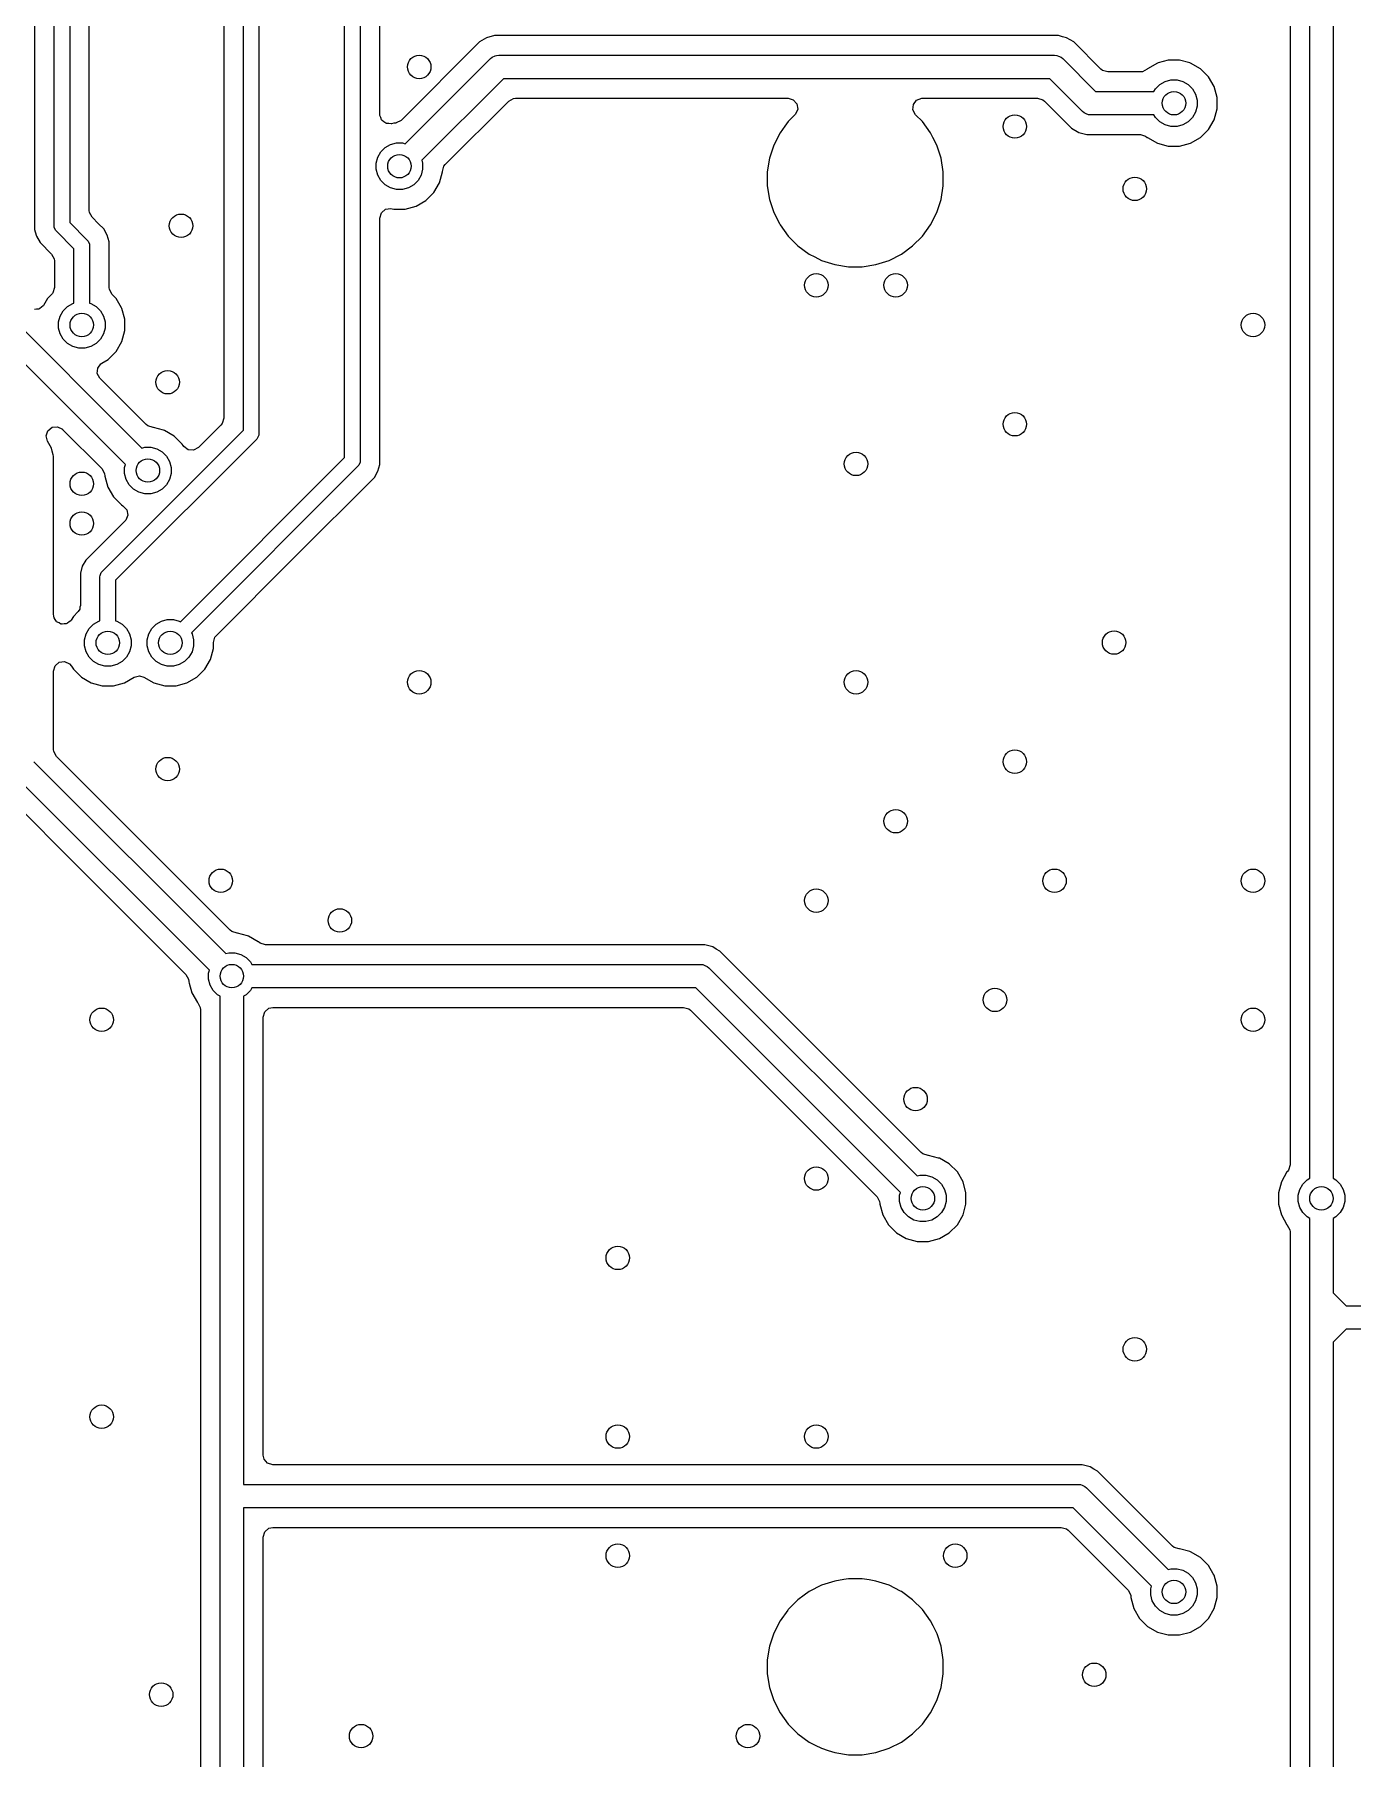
# Model space of a CAD drawing. Extents: x 117 to 217, y -143 to -43.
# Drawn here: x 128.17 to 145.04, y -113.09 to -91.02 of the extents above; entities that cross this region are included whole.
import ezdxf

# ---------------------------------------------------------------- set-up
doc = ezdxf.new("R2010")
doc.units = 0
doc.layers.add('BLACK', color=7, linetype='CONTINUOUS')

msp = doc.modelspace()

# ---------------------------------------------------------------- linework, layer by layer
at = {"layer": 'BLACK', "linetype": 'CONTINUOUS'}
for p, q in [((132.141, -96.437578), (132.141, -74.100422)), ((132.341, -74.059), (132.341, -96.479)), ((130.845, -96.089578), (130.845, -76.018661)), ((131.045, -75.97724), (131.045, -96.131)), ((128.424, -93.472), (128.424, -85.344)), ((128.624, -85.385422), (128.624, -93.430578)), ((128.1735, -85.815303), (128.1735, -93.518144)), ((132.5915, -92.045602), (132.5915, -86.262397)), ((144.489, -105.661156), (144.489, -87.124843)), ((144.789, -87.124843), (144.789, -105.661156)), ((144.2385, -87.297386), (144.2385, -105.488614)), ((128.8745, -93.275455), (128.8745, -87.549377)), ((130.5945, -87.636059), (130.5945, -95.934455)), ((133.95741, -91.066793), (133.866087, -91.11952)), ((134.059273, -91.0395), (133.95741, -91.066793)), ((134.164727, -91.0395), (134.059273, -91.0395)), ((141.276727, -91.0395), (134.164727, -91.0395)), ((141.327657, -91.053146), (141.276727, -91.0395)), ((141.378589, -91.066793), (141.327657, -91.053146)), ((141.42425, -91.093156), (141.378589, -91.066793)), ((141.469913, -91.11952), (141.42425, -91.093156)), ((133.866084, -91.119522), (132.862426, -92.123181)), ((133.866087, -91.11952), (133.866084, -91.119522)), ((134.005934, -91.333934), (134.028664, -91.315279)), ((134.028664, -91.315279), (134.066899, -91.299442)), ((134.066899, -91.299442), (134.082736, -91.292882)), ((134.082736, -91.292882), (134.112, -91.29)), ((134.112, -91.29), (141.224, -91.29)), ((141.224, -91.29), (141.253264, -91.292882)), ((141.253264, -91.292882), (141.27312, -91.301107)), ((141.27312, -91.301107), (141.307335, -91.315279)), ((141.307335, -91.315279), (141.330066, -91.333934)), ((141.469915, -91.119522), (141.469913, -91.11952)), ((141.817574, -91.467181), (141.469915, -91.119522)), ((132.91755, -92.422317), (134.005934, -91.333934)), ((141.330066, -91.333934), (141.750132, -91.754)), ((141.838216, -91.483815), (141.817574, -91.467181)), ((141.905255, -91.5035), (141.838216, -91.483815)), ((142.323114, -91.5035), (141.905255, -91.5035)), ((142.349472, -91.500666), (142.323114, -91.5035)), ((142.410795, -91.467181), (142.349472, -91.500666)), ((142.414482, -91.463493), (142.410795, -91.467181)), ((142.414488, -91.463488), (142.414482, -91.463493)), ((142.540011, -91.391017), (142.414488, -91.463488)), ((142.551493, -91.38794), (142.540011, -91.391017)), ((142.680025, -91.3535), (142.551493, -91.38794)), ((142.824975, -91.3535), (142.680025, -91.3535)), ((142.953506, -91.38794), (142.824975, -91.3535)), ((142.964989, -91.391017), (142.953506, -91.38794)), ((143.090511, -91.463488), (142.964988, -91.391017)), ((142.964988, -91.391017), (142.964989, -91.391017)), ((143.090513, -91.46349), (143.090511, -91.463488)), ((143.090515, -91.463491), (143.090513, -91.46349)), ((143.193009, -91.565985), (143.090515, -91.463491)), ((134.174132, -91.59), (133.129682, -92.634449)), ((141.161868, -91.59), (134.174132, -91.59)), ((141.581934, -92.010066), (141.161868, -91.59)), ((141.750132, -91.754), (142.495656, -91.754)), ((142.495656, -91.754), (142.514494, -91.721372)), ((142.514494, -91.721372), (142.569872, -91.665994)), ((142.569872, -91.665994), (142.637695, -91.626836)), ((142.637695, -91.626836), (142.713342, -91.606567)), ((142.713342, -91.606567), (142.791658, -91.606567)), ((142.791658, -91.606567), (142.867305, -91.626836)), ((142.867305, -91.626836), (142.935128, -91.665994)), ((142.935128, -91.665994), (142.990506, -91.721372)), ((142.990506, -91.721372), (143.029664, -91.789195)), ((143.265484, -91.691515), (143.193009, -91.565985)), ((143.303, -91.831525), (143.265484, -91.691515)), ((133.428819, -92.689574), (134.241574, -91.876819)), ((134.241574, -91.876819), (134.302897, -91.843334)), ((134.302897, -91.843334), (134.329255, -91.8405)), ((134.329255, -91.8405), (137.814991, -91.8405)), ((137.814991, -91.8405), (137.88203, -91.860185)), ((137.88203, -91.860185), (137.927785, -91.912989)), ((137.937729, -91.982147), (137.908704, -92.045703)), ((137.927785, -91.912989), (137.937729, -91.982147)), ((139.412943, -91.990858), (139.417927, -91.921166)), ((139.446428, -92.052181), (139.412943, -91.990858)), ((139.417927, -91.921166), (139.459799, -91.865233)), ((139.459799, -91.865233), (139.525263, -91.840816)), ((139.525263, -91.840816), (139.534109, -91.8405)), ((139.534109, -91.8405), (141.006745, -91.8405)), ((141.006745, -91.8405), (141.073784, -91.860185)), ((141.073784, -91.860185), (141.094426, -91.876819)), ((141.094426, -91.876819), (141.442087, -92.22448)), ((143.029664, -91.789195), (143.049933, -91.864842)), ((143.049933, -91.943158), (143.029664, -92.018805)), ((143.049933, -91.864842), (143.049933, -91.943158)), ((143.265484, -92.116485), (143.303, -91.976475)), ((143.303, -91.976475), (143.303, -91.831525)), ((132.591665, -92.048373), (132.5915, -92.045602)), ((132.591542, -92.048837), (132.591665, -92.048373)), ((132.591726, -92.04941), (132.591542, -92.048837)), ((132.592377, -92.060323), (132.591726, -92.04941)), ((132.603951, -92.087351), (132.592377, -92.060323)), ((132.612969, -92.11534), (132.603951, -92.087351)), ((132.617548, -92.119103), (132.612969, -92.11534)), ((132.619881, -92.124551), (132.617548, -92.119103)), ((132.644228, -92.14103), (132.619881, -92.124551)), ((132.666948, -92.159702), (132.644228, -92.14103)), ((132.672835, -92.160392), (132.666948, -92.159702)), ((132.677743, -92.163714), (132.672835, -92.160392)), ((132.707136, -92.164413), (132.677743, -92.163714)), ((132.736343, -92.167838), (132.707136, -92.164413)), ((132.74202, -92.166869), (132.736343, -92.167838)), ((132.769525, -92.1595), (132.74202, -92.166869)), ((132.785243, -92.1595), (132.769525, -92.1595)), ((132.795588, -92.157736), (132.785243, -92.1595)), ((132.801103, -92.156666), (132.795588, -92.157736)), ((132.862426, -92.123181), (132.801103, -92.156666)), ((137.77376, -92.197016), (137.711936, -92.282109)), ((137.816067, -92.138786), (137.77376, -92.197016)), ((137.816069, -92.138784), (137.816067, -92.138786)), ((137.902672, -92.052181), (137.816069, -92.138783)), ((137.816069, -92.138783), (137.816069, -92.138784)), ((137.908704, -92.045703), (137.902672, -92.052181)), ((139.533033, -92.138786), (139.446428, -92.052181)), ((139.637164, -92.28211), (139.533033, -92.138786)), ((141.604665, -92.028721), (141.581934, -92.010066)), ((141.628605, -92.038637), (141.604665, -92.028721)), ((141.658736, -92.051118), (141.628605, -92.038637)), ((141.688, -92.054), (141.658736, -92.051118)), ((142.495656, -92.054), (141.688, -92.054)), ((142.514494, -92.086628), (142.495656, -92.054)), ((142.569872, -92.142006), (142.514494, -92.086628)), ((142.637695, -92.181164), (142.569872, -92.142006)), ((142.713342, -92.201433), (142.637695, -92.181164)), ((142.791658, -92.201433), (142.713342, -92.201433)), ((142.867305, -92.181164), (142.791658, -92.201433)), ((142.935128, -92.142006), (142.867305, -92.181164)), ((142.990506, -92.086628), (142.935128, -92.142006)), ((143.029664, -92.018805), (142.990506, -92.086628)), ((143.193009, -92.242015), (143.265484, -92.116485)), ((132.659372, -92.471994), (132.727195, -92.432836)), ((132.727195, -92.432836), (132.802842, -92.412567)), ((132.802842, -92.412567), (132.881158, -92.412567)), ((132.881158, -92.412567), (132.91755, -92.422317)), ((137.711936, -92.282109), (137.631507, -92.439957)), ((139.668958, -92.344509), (139.637164, -92.28211)), ((139.717592, -92.439957), (139.668958, -92.344509)), ((141.442087, -92.22448), (141.533412, -92.277207)), ((141.533412, -92.277207), (141.635273, -92.3045)), ((141.635273, -92.3045), (142.323114, -92.3045)), ((142.323114, -92.3045), (142.390153, -92.324185)), ((142.390153, -92.324185), (142.410795, -92.340819)), ((142.410795, -92.340819), (142.414485, -92.344509)), ((142.414485, -92.344509), (142.414486, -92.34451)), ((142.414486, -92.34451), (142.414488, -92.344511)), ((142.414488, -92.344511), (142.540011, -92.416982)), ((142.540011, -92.416982), (142.540012, -92.416982)), ((142.540012, -92.416982), (142.540015, -92.416984)), ((142.540015, -92.416984), (142.680025, -92.4545)), ((142.824975, -92.4545), (142.964985, -92.416984)), ((142.964985, -92.416984), (143.090515, -92.344509)), ((143.090515, -92.344509), (143.193009, -92.242015)), ((132.544567, -92.670842), (132.564836, -92.595195)), ((132.564836, -92.595195), (132.603994, -92.527372)), ((132.603994, -92.527372), (132.659372, -92.471994)), ((133.129682, -92.634449), (133.139433, -92.670842)), ((137.576764, -92.608443), (137.54905, -92.783421)), ((137.631506, -92.43996), (137.576764, -92.608443)), ((137.631507, -92.439957), (137.631506, -92.43996)), ((139.717592, -92.439958), (139.717592, -92.439957)), ((139.772336, -92.608445), (139.717592, -92.439958)), ((139.80005, -92.783421), (139.772336, -92.608445)), ((142.680025, -92.4545), (142.680028, -92.4545)), ((142.680028, -92.4545), (142.824972, -92.4545)), ((142.824972, -92.4545), (142.824975, -92.4545)), ((125.959066, -92.726934), (129.548184, -96.316052)), ((132.544567, -92.749158), (132.544567, -92.670842)), ((132.564836, -92.824805), (132.544567, -92.749158)), ((132.603994, -92.892628), (132.564836, -92.824805)), ((133.119164, -92.824805), (133.080006, -92.892628)), ((133.139433, -92.749158), (133.119164, -92.824805)), ((133.139433, -92.670842), (133.139433, -92.749158)), ((133.354984, -92.922485), (133.3925, -92.782475)), ((133.3925, -92.777255), (133.412185, -92.710216)), ((133.3925, -92.782475), (133.3925, -92.777255)), ((133.412185, -92.710216), (133.428819, -92.689574)), ((137.54905, -92.783421), (137.54905, -92.960578)), ((139.80005, -92.960579), (139.80005, -92.783421)), ((129.336052, -96.528184), (125.790868, -92.983)), ((132.659372, -92.948006), (132.603994, -92.892628)), ((132.727195, -92.987164), (132.659372, -92.948006)), ((132.802842, -93.007433), (132.727195, -92.987164)), ((132.881158, -93.007433), (132.802842, -93.007433)), ((132.956805, -92.987164), (132.881158, -93.007433)), ((133.024628, -92.948006), (132.956805, -92.987164)), ((133.080006, -92.892628), (133.024628, -92.948006)), ((133.180015, -93.150509), (133.282509, -93.048015)), ((133.282509, -93.048015), (133.354984, -92.922485)), ((137.54905, -92.960578), (137.576764, -93.135556)), ((139.772336, -93.135555), (139.80005, -92.960579)), ((128.877333, -93.301806), (128.8745, -93.275455)), ((128.877333, -93.301812), (128.877333, -93.301806)), ((128.895147, -93.334435), (128.877333, -93.301812)), ((132.5915, -93.374397), (132.611185, -93.307358)), ((132.611185, -93.307358), (132.663989, -93.261603)), ((132.663989, -93.261603), (132.733147, -93.251659)), ((132.733147, -93.251659), (132.747575, -93.254618)), ((132.747575, -93.254618), (132.769525, -93.2605)), ((132.769525, -93.2605), (132.769528, -93.2605)), ((132.769528, -93.2605), (132.914472, -93.2605)), ((132.914472, -93.2605), (132.914475, -93.2605)), ((132.914475, -93.2605), (133.054485, -93.222984)), ((133.054485, -93.222984), (133.180015, -93.150509)), ((137.576764, -93.135556), (137.631506, -93.304039)), ((137.631506, -93.304039), (137.631507, -93.304042)), ((137.631507, -93.304042), (137.703422, -93.445181)), ((139.637164, -93.46189), (139.717592, -93.304042)), ((139.717592, -93.304042), (139.772336, -93.135555)), ((128.1735, -93.518144), (128.181465, -93.547871)), ((128.425921, -93.491509), (128.424, -93.472)), ((128.440853, -93.527557), (128.425921, -93.491509)), ((128.453289, -93.542711), (128.440853, -93.527557)), ((128.624, -93.430578), (128.848711, -93.655289)), ((128.910818, -93.363136), (128.895147, -93.334435)), ((128.993212, -93.445531), (128.910818, -93.363136)), ((129.058469, -93.510788), (128.993212, -93.445531)), ((129.05847, -93.510791), (129.058469, -93.510788)), ((129.058473, -93.510794), (129.05847, -93.510791)), ((129.104611, -93.590706), (129.058473, -93.510794)), ((132.5915, -96.525144), (132.5915, -93.374397)), ((137.703422, -93.445181), (137.711936, -93.46189)), ((137.711936, -93.46189), (137.816067, -93.605214)), ((139.533033, -93.605214), (139.637164, -93.46189)), ((128.181465, -93.547871), (128.196826, -93.605201)), ((128.196826, -93.605201), (128.197384, -93.607285)), ((128.197384, -93.607285), (128.197386, -93.607288)), ((128.197386, -93.607288), (128.24353, -93.687212)), ((128.24353, -93.687212), (128.391182, -93.834863)), ((128.678, -93.767422), (128.453289, -93.542711)), ((128.848711, -93.655289), (128.861147, -93.670442)), ((128.861147, -93.670442), (128.861147, -93.670443)), ((128.861147, -93.670443), (128.876079, -93.706491)), ((128.876079, -93.706491), (128.878, -93.726)), ((128.878, -93.726), (128.878, -94.460869)), ((129.104614, -93.590712), (129.104611, -93.590706)), ((129.1285, -93.679856), (129.104614, -93.590712)), ((129.1285, -93.679858), (129.1285, -93.679856)), ((129.1285, -94.262614), (129.1285, -93.679858)), ((137.816067, -93.605214), (137.941336, -93.730483)), ((137.941336, -93.730483), (138.08466, -93.834614)), ((139.26444, -93.834614), (139.407764, -93.730483)), ((139.407764, -93.730483), (139.533033, -93.605214)), ((128.391182, -93.834863), (128.424666, -93.896185)), ((128.424666, -93.896185), (128.4275, -93.922543)), ((128.4275, -93.922543), (128.4275, -94.262614)), ((128.678, -94.460869), (128.678, -93.767422)), ((138.08466, -93.834614), (138.156426, -93.871181)), ((138.156426, -93.871181), (138.242507, -93.915042)), ((138.242507, -93.915042), (138.24251, -93.915043)), ((138.24251, -93.915043), (138.326751, -93.942414)), ((138.326751, -93.942414), (138.410995, -93.969786)), ((138.410995, -93.969786), (138.585971, -93.9975)), ((138.763129, -93.9975), (138.938105, -93.969786)), ((138.938105, -93.969786), (139.106592, -93.915042)), ((139.106592, -93.915042), (139.26444, -93.834614)), ((138.585971, -93.9975), (138.585972, -93.9975)), ((138.585972, -93.9975), (138.763128, -93.9975)), ((138.763128, -93.9975), (138.763129, -93.9975)), ((128.337491, -94.403985), (128.287513, -94.490547)), ((128.397408, -94.344067), (128.337491, -94.403985)), ((128.402689, -94.337029), (128.397408, -94.344067)), ((128.407815, -94.329653), (128.402689, -94.337029)), ((128.4275, -94.262614), (128.407815, -94.329653)), ((129.131334, -94.288972), (129.1285, -94.262614)), ((129.164819, -94.350295), (129.131334, -94.288972)), ((129.218506, -94.403982), (129.164819, -94.350295)), ((129.218511, -94.403988), (129.218506, -94.403982)), ((129.285657, -94.520289), (129.218511, -94.403988)), ((128.199346, -94.540275), (128.172063, -94.545534)), ((128.227062, -94.538323), (128.199346, -94.540275)), ((128.233175, -94.533756), (128.227062, -94.538323)), ((128.24067, -94.532312), (128.233175, -94.533756)), ((128.260779, -94.513138), (128.24067, -94.532312)), ((128.28304, -94.496511), (128.260779, -94.513138)), ((128.287513, -94.490547), (128.28304, -94.496511)), ((128.480567, -94.702842), (128.500836, -94.627195)), ((128.500836, -94.627195), (128.539994, -94.559372)), ((128.539994, -94.559372), (128.595372, -94.503994)), ((128.595372, -94.503994), (128.663195, -94.464836)), ((128.663195, -94.464836), (128.678, -94.460869)), ((128.878, -94.460869), (128.892805, -94.464836)), ((128.892805, -94.464836), (128.960628, -94.503994)), ((128.960628, -94.503994), (129.016006, -94.559372)), ((129.016006, -94.559372), (129.055164, -94.627195)), ((129.055164, -94.627195), (129.075433, -94.702842)), ((129.290984, -94.529515), (129.285657, -94.520289)), ((129.3285, -94.669525), (129.290984, -94.529515)), ((128.480567, -94.781158), (128.480567, -94.702842)), ((128.500836, -94.856805), (128.480567, -94.781158)), ((128.539994, -94.924628), (128.500836, -94.856805)), ((129.055164, -94.856805), (129.016006, -94.924628)), ((129.075433, -94.781158), (129.055164, -94.856805)), ((129.075433, -94.702842), (129.075433, -94.781158)), ((129.290984, -94.954485), (129.3285, -94.814475)), ((129.3285, -94.814475), (129.3285, -94.669525)), ((128.595372, -94.980006), (128.539994, -94.924628)), ((128.663195, -95.019164), (128.595372, -94.980006)), ((128.738842, -95.039433), (128.663195, -95.019164)), ((128.817158, -95.039433), (128.738842, -95.039433)), ((128.892805, -95.019164), (128.817158, -95.039433)), ((128.960628, -94.980006), (128.892805, -95.019164)), ((129.016006, -94.924628), (128.960628, -94.980006)), ((129.116015, -95.182509), (129.218509, -95.080015)), ((129.218509, -95.080015), (129.290984, -94.954485)), ((128.976736, -95.362506), (128.98172, -95.292814)), ((128.98172, -95.292814), (129.023592, -95.236881)), ((129.023592, -95.236881), (129.03588, -95.228774)), ((129.03588, -95.228774), (129.116015, -95.182509)), ((129.010221, -95.423829), (128.976736, -95.362506)), ((129.603308, -96.016916), (129.010221, -95.423829)), ((130.5945, -95.934455), (130.574815, -96.001494)), ((128.320736, -96.160451), (128.343588, -96.094424)), ((128.337208, -96.228348), (128.320736, -96.160451)), ((128.343588, -96.094424), (128.398509, -96.051233)), ((128.398509, -96.051233), (128.468062, -96.044591)), ((128.468062, -96.044591), (128.530165, -96.076606)), ((128.530165, -96.076606), (128.532277, -96.078669)), ((128.532277, -96.078669), (129.036916, -96.583308)), ((129.040289, -97.894289), (130.845, -96.089578)), ((129.62395, -96.03355), (129.603308, -96.016916)), ((129.690989, -96.053235), (129.62395, -96.03355)), ((129.696207, -96.053235), (129.690989, -96.053235)), ((129.69621, -96.053235), (129.696207, -96.053235)), ((129.824741, -96.087675), (129.69621, -96.053235)), ((129.836224, -96.090752), (129.824741, -96.087675)), ((129.961746, -96.163223), (129.836223, -96.090752)), ((129.836223, -96.090752), (129.836224, -96.090752)), ((129.961748, -96.163225), (129.961746, -96.163223)), ((129.96175, -96.163226), (129.961748, -96.163225)), ((130.064244, -96.26572), (129.96175, -96.163226)), ((130.558181, -96.022136), (130.270147, -96.310169)), ((130.574815, -96.001494), (130.558181, -96.022136)), ((131.028148, -96.186557), (131.015711, -96.20171)), ((131.043079, -96.150509), (131.028148, -96.186557)), ((131.045, -96.131), (131.043079, -96.150509)), ((128.389207, -96.318412), (128.337208, -96.228348)), ((128.399767, -96.357823), (128.389207, -96.318412)), ((128.412302, -96.404608), (128.399767, -96.357823)), ((128.416499, -96.420271), (128.412302, -96.404608)), ((131.015711, -96.20171), (129.211, -98.006421)), ((129.548184, -96.316052), (129.584577, -96.306302)), ((129.584577, -96.306302), (129.662893, -96.306302)), ((129.662893, -96.306302), (129.73854, -96.326571)), ((129.73854, -96.326571), (129.806363, -96.365729)), ((129.806363, -96.365729), (129.861741, -96.421107)), ((130.075082, -96.284493), (130.064244, -96.26572)), ((130.083199, -96.296798), (130.075082, -96.284493)), ((130.139132, -96.33867), (130.083199, -96.296798)), ((130.208824, -96.343654), (130.139132, -96.33867)), ((130.270147, -96.310169), (130.208824, -96.343654)), ((128.4165, -96.420275), (128.416499, -96.420271)), ((128.4165, -98.448135), (128.4165, -96.420275)), ((129.036916, -96.583308), (129.070401, -96.644631)), ((129.326302, -96.564577), (129.336052, -96.528184)), ((129.326302, -96.642893), (129.326302, -96.564577)), ((129.861741, -96.421107), (129.900899, -96.48893)), ((129.900899, -96.48893), (129.921168, -96.564577)), ((129.921168, -96.564577), (129.921168, -96.642893)), ((130.039078, -98.539499), (132.141, -96.437578)), ((132.311711, -96.54971), (130.1805, -98.680921)), ((132.324148, -96.534557), (132.311711, -96.54971)), ((132.339079, -96.498509), (132.324148, -96.534557)), ((132.341, -96.479), (132.339079, -96.498509)), ((132.52147, -96.694212), (132.567614, -96.614288)), ((132.567614, -96.614288), (132.5915, -96.525144)), ((129.070401, -96.644631), (129.073235, -96.670989)), ((129.073235, -96.670989), (129.073235, -96.67621)), ((129.073235, -96.67621), (129.110751, -96.81622)), ((129.110751, -96.81622), (129.110752, -96.816223)), ((129.110752, -96.816223), (129.183223, -96.941746)), ((129.346571, -96.71854), (129.326302, -96.642893)), ((129.385729, -96.786363), (129.346571, -96.71854)), ((129.441107, -96.841741), (129.385729, -96.786363)), ((129.50893, -96.880899), (129.441107, -96.841741)), ((129.806363, -96.841741), (129.73854, -96.880899)), ((129.861741, -96.786363), (129.806363, -96.841741)), ((129.900899, -96.71854), (129.861741, -96.786363)), ((129.921168, -96.642893), (129.900899, -96.71854)), ((131.504972, -97.71071), (132.52147, -96.694212)), ((129.183223, -96.941746), (129.183225, -96.941748)), ((129.183225, -96.941748), (129.183226, -96.94175)), ((129.183226, -96.94175), (129.28572, -97.044244)), ((129.28572, -97.044244), (129.304487, -97.055079)), ((129.304487, -97.055079), (129.352702, -97.105644)), ((129.584577, -96.901168), (129.50893, -96.880899)), ((129.662893, -96.901168), (129.584577, -96.901168)), ((129.73854, -96.880899), (129.662893, -96.901168)), ((129.330169, -97.250147), (128.830531, -97.749786)), ((129.33996, -97.239116), (129.330169, -97.250147)), ((129.365927, -97.174251), (129.33996, -97.239116)), ((129.352702, -97.105644), (129.365927, -97.174251)), ((130.497819, -98.717863), (131.504972, -97.71071)), ((128.784386, -97.829712), (128.7605, -97.918856)), ((128.7605, -97.918856), (128.7605, -98.329614)), ((128.784387, -97.829709), (128.784386, -97.829712)), ((128.830527, -97.749791), (128.784387, -97.829709)), ((128.830531, -97.749786), (128.830527, -97.749791)), ((129.011, -97.965), (129.012921, -97.945491)), ((129.012921, -97.945491), (129.027853, -97.909443)), ((129.027853, -97.909443), (129.040289, -97.894289)), ((129.011, -98.527869), (129.011, -97.965)), ((129.211, -98.006421), (129.211, -98.527869)), ((128.743002, -98.389202), (128.740815, -98.396653)), ((128.750942, -98.377353), (128.743002, -98.389202)), ((128.753614, -98.353061), (128.750942, -98.377353)), ((128.7605, -98.329614), (128.753614, -98.353061)), ((128.419102, -98.46361), (128.4165, -98.448135)), ((128.418416, -98.469846), (128.419102, -98.46361)), ((128.421036, -98.475113), (128.418416, -98.469846)), ((128.423319, -98.48869), (128.421036, -98.475113)), ((128.438149, -98.509516), (128.423319, -98.48869)), ((128.449534, -98.532404), (128.438149, -98.509516)), ((128.458076, -98.537501), (128.449534, -98.532404)), ((128.463847, -98.545605), (128.458076, -98.537501)), ((128.487581, -98.555106), (128.463847, -98.545605)), ((128.509534, -98.568206), (128.487581, -98.555106)), ((128.519476, -98.567875), (128.509534, -98.568206)), ((128.528712, -98.571573), (128.519476, -98.567875)), ((128.553812, -98.566735), (128.528712, -98.571573)), ((128.579365, -98.565887), (128.553812, -98.566735)), ((128.587551, -98.560233), (128.579365, -98.565887)), ((128.597319, -98.558351), (128.587551, -98.560233)), ((128.61582, -98.54071), (128.597319, -98.558351)), ((128.636857, -98.526182), (128.61582, -98.54071)), ((128.643005, -98.518591), (128.636857, -98.526182)), ((128.670491, -98.470985), (128.643005, -98.518591)), ((128.728773, -98.412702), (128.670491, -98.470985)), ((128.732857, -98.407661), (128.728773, -98.412702)), ((128.740815, -98.396653), (128.732857, -98.407661)), ((128.872994, -98.626372), (128.928372, -98.570994)), ((128.928372, -98.570994), (128.996195, -98.531836)), ((128.996195, -98.531836), (129.011, -98.527869)), ((129.211, -98.527869), (129.225805, -98.531836)), ((129.225805, -98.531836), (129.293628, -98.570994)), ((129.293628, -98.570994), (129.349006, -98.626372)), ((129.672994, -98.626372), (129.728372, -98.570994)), ((129.728372, -98.570994), (129.796195, -98.531836)), ((129.796195, -98.531836), (129.871842, -98.511567)), ((129.871842, -98.511567), (129.950158, -98.511567)), ((129.950158, -98.511567), (130.025805, -98.531836)), ((130.025805, -98.531836), (130.039078, -98.539499)), ((128.813567, -98.769842), (128.833836, -98.694195)), ((128.813567, -98.848158), (128.813567, -98.769842)), ((128.833836, -98.694195), (128.872994, -98.626372)), ((129.349006, -98.626372), (129.388164, -98.694195)), ((129.388164, -98.694195), (129.408433, -98.769842)), ((129.408433, -98.769842), (129.408433, -98.848158)), ((129.613567, -98.769842), (129.633836, -98.694195)), ((129.613567, -98.848158), (129.613567, -98.769842)), ((129.633836, -98.694195), (129.672994, -98.626372)), ((130.1805, -98.680921), (130.188164, -98.694195)), ((130.188164, -98.694195), (130.208433, -98.769842)), ((130.208433, -98.769842), (130.208433, -98.848158)), ((130.4615, -98.805544), (130.481185, -98.738505)), ((130.4615, -98.881475), (130.4615, -98.805544)), ((130.481185, -98.738505), (130.497819, -98.717863)), ((128.488989, -99.05707), (128.558147, -99.047126)), ((128.558147, -99.047126), (128.621703, -99.076151)), ((128.833836, -98.923805), (128.813567, -98.848158)), ((128.872994, -98.991628), (128.833836, -98.923805)), ((128.928372, -99.047006), (128.872994, -98.991628)), ((128.996195, -99.086164), (128.928372, -99.047006)), ((129.293628, -99.047006), (129.225805, -99.086164)), ((129.349006, -98.991628), (129.293628, -99.047006)), ((129.388164, -98.923805), (129.349006, -98.991628)), ((129.408433, -98.848158), (129.388164, -98.923805)), ((129.633836, -98.923805), (129.613567, -98.848158)), ((129.672994, -98.991628), (129.633836, -98.923805)), ((129.728372, -99.047006), (129.672994, -98.991628)), ((129.796195, -99.086164), (129.728372, -99.047006)), ((130.093628, -99.047006), (130.025805, -99.086164)), ((130.149006, -98.991628), (130.093628, -99.047006)), ((130.188164, -98.923805), (130.149006, -98.991628)), ((130.208433, -98.848158), (130.188164, -98.923805)), ((130.351509, -99.147015), (130.423984, -99.021485)), ((130.423984, -99.021485), (130.4615, -98.881475)), ((128.4165, -99.169864), (128.436185, -99.102825)), ((128.4165, -100.174745), (128.4165, -99.169864)), ((128.436185, -99.102825), (128.488989, -99.05707)), ((128.621703, -99.076151), (128.647887, -99.107864)), ((128.647887, -99.107864), (128.670491, -99.147015)), ((128.670491, -99.147015), (128.772985, -99.249509)), ((128.772985, -99.249509), (128.772986, -99.24951)), ((128.772986, -99.24951), (128.772988, -99.249511)), ((128.772988, -99.249511), (128.898511, -99.321982)), ((129.071842, -99.106433), (128.996195, -99.086164)), ((129.150158, -99.106433), (129.071842, -99.106433)), ((129.225805, -99.086164), (129.150158, -99.106433)), ((129.323485, -99.321984), (129.449002, -99.249516)), ((129.449002, -99.249516), (129.516899, -99.233044)), ((129.516899, -99.233044), (129.572996, -99.249515)), ((129.572996, -99.249515), (129.698515, -99.321984)), ((129.871842, -99.106433), (129.796195, -99.086164)), ((129.950158, -99.106433), (129.871842, -99.106433)), ((130.025805, -99.086164), (129.950158, -99.106433)), ((130.123485, -99.321984), (130.249015, -99.249509)), ((130.249015, -99.249509), (130.351509, -99.147015)), ((128.898511, -99.321982), (128.898512, -99.321982)), ((128.898512, -99.321982), (128.898515, -99.321984)), ((128.898515, -99.321984), (129.038525, -99.3595)), ((129.038525, -99.3595), (129.038528, -99.3595)), ((129.038528, -99.3595), (129.183472, -99.3595)), ((129.183472, -99.3595), (129.183475, -99.3595)), ((129.183475, -99.3595), (129.323485, -99.321984)), ((129.698515, -99.321984), (129.838525, -99.3595)), ((129.838525, -99.3595), (129.838528, -99.3595)), ((129.838528, -99.3595), (129.983472, -99.3595)), ((129.983472, -99.3595), (129.983475, -99.3595)), ((129.983475, -99.3595), (130.123485, -99.321984)), ((128.166, -100.329868), (130.622449, -102.786317)), ((128.419334, -100.201103), (128.4165, -100.174745)), ((128.452819, -100.262426), (128.419334, -100.201103)), ((130.677573, -102.487181), (128.452819, -100.262426)), ((130.410317, -102.998449), (127.909934, -100.498066)), ((127.69552, -100.637913), (128.908107, -101.8505)), ((128.908107, -101.8505), (130.111181, -103.053573)), ((130.698215, -102.503815), (130.677573, -102.487181)), ((130.765254, -102.5235), (130.698215, -102.503815)), ((130.770472, -102.5235), (130.765254, -102.5235)), ((130.770475, -102.5235), (130.770472, -102.5235)), ((130.899006, -102.55794), (130.770475, -102.5235)), ((130.910489, -102.561017), (130.899006, -102.55794)), ((131.036011, -102.633488), (130.910488, -102.561017)), ((130.910488, -102.561017), (130.910489, -102.561017)), ((130.622449, -102.786317), (130.658842, -102.776567)), ((130.658842, -102.776567), (130.737158, -102.776567)), ((130.737158, -102.776567), (130.812805, -102.796836)), ((130.812805, -102.796836), (130.880628, -102.835994)), ((131.036017, -102.633493), (131.036011, -102.633488)), ((131.039705, -102.637181), (131.036017, -102.633493)), ((131.060347, -102.653815), (131.039705, -102.637181)), ((131.127386, -102.6735), (131.060347, -102.653815)), ((136.748726, -102.6735), (131.127386, -102.6735)), ((136.748727, -102.6735), (136.748726, -102.6735)), ((136.799657, -102.687146), (136.748727, -102.6735)), ((136.850589, -102.700793), (136.799657, -102.687146)), ((136.89625, -102.727156), (136.850589, -102.700793)), ((136.941913, -102.75352), (136.89625, -102.727156)), ((136.941915, -102.753522), (136.941913, -102.75352)), ((139.519574, -105.331181), (136.941915, -102.753522)), ((130.400567, -103.034842), (130.410317, -102.998449)), ((130.880628, -102.835994), (130.936006, -102.891372)), ((130.936006, -102.891372), (130.954844, -102.924)), ((130.954844, -102.924), (136.696, -102.924)), ((136.696, -102.924), (136.725264, -102.926882)), ((136.725264, -102.926882), (136.747661, -102.936159)), ((136.747661, -102.936159), (136.779335, -102.949279)), ((136.779335, -102.949279), (136.802066, -102.967934)), ((136.802066, -102.967934), (139.464449, -105.630317)), ((130.111181, -103.053573), (130.144666, -103.114896)), ((130.144666, -103.114896), (130.1475, -103.141254)), ((130.1475, -103.141254), (130.1475, -103.146475)), ((130.1475, -103.146475), (130.152002, -103.163275)), ((130.152002, -103.163275), (130.185017, -103.286488)), ((130.400567, -103.113158), (130.400567, -103.034842)), ((130.420836, -103.188805), (130.400567, -103.113158)), ((130.459994, -103.256628), (130.420836, -103.188805)), ((130.954844, -103.224), (130.936006, -103.256628)), ((136.633868, -103.224), (130.954844, -103.224)), ((139.252317, -105.842449), (136.633868, -103.224)), ((130.185017, -103.286488), (130.257488, -103.412011)), ((130.257488, -103.412011), (130.257493, -103.412017)), ((130.257493, -103.412017), (130.261181, -103.415705)), ((130.261181, -103.415705), (130.294666, -103.477028)), ((130.515372, -103.312006), (130.459994, -103.256628)), ((130.548, -103.330843), (130.515372, -103.312006)), ((130.548, -109.728), (130.548, -103.330843)), ((130.880628, -103.312006), (130.848, -103.330843)), ((130.848, -103.330843), (130.848, -109.578)), ((130.936006, -103.256628), (130.880628, -103.312006)), ((130.294666, -103.477028), (130.2975, -103.503386)), ((130.2975, -103.503386), (130.2975, -114.328614)), ((131.0985, -103.5985), (131.118185, -103.531461)), ((131.0985, -109.2035), (131.0985, -103.5985)), ((131.118185, -103.531461), (131.170989, -103.485706)), ((131.170989, -103.485706), (131.2225, -103.4745)), ((131.2225, -103.4745), (136.478745, -103.4745)), ((136.478745, -103.4745), (136.545784, -103.494185)), ((136.545784, -103.494185), (136.566426, -103.510819)), ((136.566426, -103.510819), (138.953181, -105.897574)), ((139.540216, -105.347815), (139.519574, -105.331181)), ((139.607255, -105.3675), (139.540216, -105.347815)), ((139.612472, -105.3675), (139.607255, -105.3675)), ((139.612475, -105.3675), (139.612472, -105.3675)), ((139.741006, -105.40194), (139.612475, -105.3675)), ((139.752489, -105.405017), (139.741006, -105.40194)), ((139.878011, -105.477488), (139.752488, -105.405017)), ((139.752488, -105.405017), (139.752489, -105.405017)), ((139.464449, -105.630317), (139.500842, -105.620567)), ((139.500842, -105.620567), (139.579158, -105.620567)), ((139.579158, -105.620567), (139.654805, -105.640836)), ((139.654805, -105.640836), (139.722628, -105.679994)), ((139.878013, -105.47749), (139.878011, -105.477488)), ((139.878015, -105.477491), (139.878013, -105.47749)), ((139.980509, -105.579985), (139.878015, -105.477491)), ((140.052984, -105.705515), (139.980509, -105.579985)), ((144.198488, -105.579988), (144.126017, -105.705511)), ((144.198493, -105.579982), (144.198488, -105.579988)), ((144.202181, -105.576295), (144.198493, -105.579982)), ((144.218815, -105.555653), (144.202181, -105.576295)), ((144.2385, -105.488614), (144.218815, -105.555653)), ((144.456372, -105.679994), (144.489, -105.661156)), ((144.789, -105.661156), (144.821628, -105.679994)), ((139.242567, -105.878842), (139.252317, -105.842449)), ((139.242567, -105.957158), (139.242567, -105.878842)), ((139.722628, -105.679994), (139.778006, -105.735372)), ((139.778006, -105.735372), (139.817164, -105.803195)), ((139.817164, -105.803195), (139.837433, -105.878842)), ((139.837433, -105.878842), (139.837433, -105.957158)), ((140.0905, -105.845525), (140.052984, -105.705515)), ((140.0905, -105.990475), (140.0905, -105.845525)), ((144.126016, -105.705515), (144.0885, -105.845525)), ((144.0885, -105.845525), (144.0885, -105.990475)), ((144.126017, -105.705511), (144.126016, -105.705515)), ((144.341567, -105.878842), (144.361836, -105.803195)), ((144.341567, -105.957158), (144.341567, -105.878842)), ((144.361836, -105.803195), (144.400994, -105.735372)), ((144.400994, -105.735372), (144.456372, -105.679994)), ((144.821628, -105.679994), (144.877006, -105.735372)), ((144.877006, -105.735372), (144.916164, -105.803195)), ((144.916164, -105.803195), (144.936433, -105.878842)), ((144.936433, -105.878842), (144.936433, -105.957158)), ((138.953181, -105.897574), (138.986666, -105.958897)), ((138.986666, -105.958897), (138.9895, -105.985255)), ((138.9895, -105.985255), (138.9895, -105.990475)), ((138.9895, -105.990475), (139.027016, -106.130485)), ((139.262836, -106.032805), (139.242567, -105.957158)), ((139.301994, -106.100628), (139.262836, -106.032805)), ((139.357372, -106.156006), (139.301994, -106.100628)), ((139.778006, -106.100628), (139.722628, -106.156006)), ((139.817164, -106.032805), (139.778006, -106.100628)), ((139.837433, -105.957158), (139.817164, -106.032805)), ((140.052984, -106.130485), (140.0905, -105.990475)), ((144.0885, -105.990475), (144.126016, -106.130485)), ((144.361836, -106.032805), (144.341567, -105.957158)), ((144.400994, -106.100628), (144.361836, -106.032805)), ((144.456372, -106.156006), (144.400994, -106.100628)), ((144.877006, -106.100628), (144.821628, -106.156006)), ((144.916164, -106.032805), (144.877006, -106.100628)), ((144.936433, -105.957158), (144.916164, -106.032805)), ((139.027016, -106.130485), (139.027017, -106.130488)), ((139.027017, -106.130488), (139.099488, -106.256011)), ((139.099488, -106.256011), (139.09949, -106.256013)), ((139.09949, -106.256013), (139.099491, -106.256015)), ((139.099491, -106.256015), (139.201985, -106.358509)), ((139.425195, -106.195164), (139.357372, -106.156006)), ((139.500842, -106.215433), (139.425195, -106.195164)), ((139.579158, -106.215433), (139.500842, -106.215433)), ((139.654805, -106.195164), (139.579158, -106.215433)), ((139.722628, -106.156006), (139.654805, -106.195164)), ((139.878015, -106.358509), (139.980509, -106.256015)), ((139.980509, -106.256015), (140.052984, -106.130485)), ((144.126016, -106.130485), (144.126017, -106.130488)), ((144.126017, -106.130488), (144.198488, -106.256011)), ((144.198488, -106.256011), (144.198493, -106.256017)), ((144.198493, -106.256017), (144.202181, -106.259705)), ((144.202181, -106.259705), (144.235666, -106.321028)), ((144.235666, -106.321028), (144.2385, -106.347386)), ((144.489, -106.174843), (144.456372, -106.156006)), ((144.489, -107.188), (144.489, -106.174843)), ((144.821628, -106.156006), (144.789, -106.174843)), ((144.789, -106.174843), (144.789, -107.125868)), ((139.201985, -106.358509), (139.201986, -106.35851)), ((139.201986, -106.35851), (139.201988, -106.358511)), ((139.201988, -106.358511), (139.327511, -106.430982)), ((139.327511, -106.430982), (139.327512, -106.430982)), ((139.327512, -106.430982), (139.327515, -106.430984)), ((139.327515, -106.430984), (139.467525, -106.4685)), ((139.467525, -106.4685), (139.467528, -106.4685)), ((139.467528, -106.4685), (139.612472, -106.4685)), ((139.612472, -106.4685), (139.612475, -106.4685)), ((139.612475, -106.4685), (139.752485, -106.430984)), ((139.752485, -106.430984), (139.878015, -106.358509)), ((144.2385, -106.347386), (144.2385, -115.819345)), ((144.489, -107.442), (144.489, -107.188)), ((144.789, -107.125868), (144.955132, -107.292)), ((144.955132, -107.292), (145.034, -107.292)), ((145.034, -107.292), (162.102868, -107.292)), ((144.489, -107.696), (144.489, -107.442)), ((144.955132, -107.592), (144.789, -107.758132)), ((145.034, -107.592), (144.955132, -107.592)), ((162.165, -107.592), (145.034, -107.592)), ((144.489, -115.974468), (144.489, -107.696)), ((144.789, -107.758132), (144.789, -116.0366)), ((131.109706, -109.255011), (131.0985, -109.2035)), ((131.155461, -109.307815), (131.109706, -109.255011)), ((131.2225, -109.3275), (131.155461, -109.307815)), ((141.579226, -109.3275), (131.2225, -109.3275)), ((141.579227, -109.3275), (141.579226, -109.3275)), ((141.630157, -109.341146), (141.579227, -109.3275)), ((141.681089, -109.354793), (141.630157, -109.341146)), ((141.72675, -109.381156), (141.681089, -109.354793)), ((141.772413, -109.40752), (141.72675, -109.381156)), ((141.772415, -109.407522), (141.772413, -109.40752)), ((142.732074, -110.367181), (141.772415, -109.407522)), ((130.848, -109.578), (141.5265, -109.578)), ((141.5265, -109.578), (141.555764, -109.580882)), ((141.555764, -109.580882), (141.57562, -109.589107)), ((141.57562, -109.589107), (141.609835, -109.603279)), ((141.609835, -109.603279), (141.632566, -109.621934)), ((141.632566, -109.621934), (142.676949, -110.666317)), ((130.548, -114.501156), (130.548, -109.728)), ((141.464368, -109.878), (130.848, -109.878)), ((130.848, -109.878), (130.848, -114.501156)), ((142.464817, -110.878449), (141.464368, -109.878)), ((131.0985, -110.2525), (131.118185, -110.185461)), ((131.0985, -111.823421), (131.0985, -110.2525)), ((131.118185, -110.185461), (131.170989, -110.139706)), ((131.170989, -110.139706), (131.2225, -110.1285)), ((131.2225, -110.1285), (141.309245, -110.1285)), ((141.309245, -110.1285), (141.376284, -110.148185)), ((141.376284, -110.148185), (141.396926, -110.164819)), ((141.396926, -110.164819), (142.165681, -110.933574)), ((142.752716, -110.383815), (142.732074, -110.367181)), ((142.819755, -110.4035), (142.752716, -110.383815)), ((142.824972, -110.4035), (142.819755, -110.4035)), ((142.824975, -110.4035), (142.824972, -110.4035)), ((142.953506, -110.43794), (142.824975, -110.4035)), ((142.964989, -110.441017), (142.953506, -110.43794)), ((143.090511, -110.513488), (142.964988, -110.441017)), ((142.964988, -110.441017), (142.964989, -110.441017)), ((143.090517, -110.513493), (143.090511, -110.513488)), ((143.193006, -110.615982), (143.090517, -110.513493)), ((142.676949, -110.666317), (142.713342, -110.656567)), ((142.713342, -110.656567), (142.791658, -110.656567)), ((142.791658, -110.656567), (142.867305, -110.676836)), ((142.867305, -110.676836), (142.935128, -110.715994)), ((142.935128, -110.715994), (142.990506, -110.771372)), ((143.193011, -110.615988), (143.193006, -110.615982)), ((143.255134, -110.723589), (143.193011, -110.615988)), ((143.265484, -110.741515), (143.255134, -110.723589)), ((143.303, -110.881525), (143.265484, -110.741515)), ((138.084659, -110.949386), (138.022019, -110.994897)), ((138.242507, -110.868957), (138.084659, -110.949386)), ((138.24251, -110.868956), (138.242507, -110.868957)), ((138.410993, -110.814214), (138.24251, -110.868956)), ((138.527645, -110.795738), (138.410993, -110.814214)), ((138.585971, -110.7865), (138.527645, -110.795738)), ((138.763129, -110.7865), (138.585971, -110.7865)), ((138.850617, -110.800357), (138.763129, -110.7865)), ((138.938106, -110.814214), (138.850617, -110.800357)), ((139.106589, -110.868956), (138.938106, -110.814214)), ((139.106592, -110.868957), (139.106589, -110.868956)), ((139.25521, -110.944683), (139.106592, -110.868957)), ((139.26444, -110.949386), (139.25521, -110.944683)), ((139.407764, -111.053517), (139.26444, -110.949386)), ((142.165681, -110.933574), (142.199166, -110.994897)), ((142.455067, -110.914842), (142.464817, -110.878449)), ((142.455067, -110.993158), (142.455067, -110.914842)), ((142.990506, -110.771372), (143.029664, -110.839195)), ((143.029664, -110.839195), (143.049933, -110.914842)), ((143.049933, -110.914842), (143.049933, -110.993158)), ((143.303, -111.026475), (143.303, -110.881525)), ((137.810749, -111.186106), (137.711936, -111.322109)), ((137.816067, -111.178786), (137.810749, -111.186106)), ((137.816069, -111.178784), (137.816067, -111.178786)), ((137.941333, -111.053519), (137.816069, -111.178783)), ((137.816069, -111.178783), (137.816069, -111.178784)), ((137.941334, -111.053519), (137.941333, -111.053519)), ((137.941336, -111.053517), (137.941334, -111.053519)), ((138.022019, -110.994897), (137.941336, -111.053517)), ((139.533033, -111.178786), (139.407764, -111.053517)), ((139.637164, -111.32211), (139.533033, -111.178786)), ((142.199166, -110.994897), (142.202, -111.021255)), ((142.202, -111.021255), (142.202, -111.026475)), ((142.202, -111.026475), (142.239132, -111.165051)), ((142.239132, -111.165051), (142.239517, -111.166488)), ((142.239517, -111.166488), (142.311988, -111.292011)), ((142.475336, -111.068805), (142.455067, -110.993158)), ((142.514494, -111.136628), (142.475336, -111.068805)), ((142.569872, -111.192006), (142.514494, -111.136628)), ((142.990506, -111.136628), (142.935128, -111.192006)), ((143.029664, -111.068805), (142.990506, -111.136628)), ((143.049933, -110.993158), (143.029664, -111.068805)), ((143.193009, -111.292015), (143.265484, -111.166485)), ((143.265484, -111.166485), (143.303, -111.026475)), ((137.711936, -111.322109), (137.631507, -111.479957)), ((139.671456, -111.389411), (139.637164, -111.32211)), ((139.717592, -111.479957), (139.671456, -111.389411)), ((142.311988, -111.292011), (142.31199, -111.292013)), ((142.31199, -111.292013), (142.311991, -111.292015)), ((142.311991, -111.292015), (142.414485, -111.394509)), ((142.414485, -111.394509), (142.414486, -111.39451)), ((142.414486, -111.39451), (142.414488, -111.394511)), ((142.414488, -111.394511), (142.540011, -111.466982)), ((142.637695, -111.231164), (142.569872, -111.192006)), ((142.713342, -111.251433), (142.637695, -111.231164)), ((142.791658, -111.251433), (142.713342, -111.251433)), ((142.867305, -111.231164), (142.791658, -111.251433)), ((142.935128, -111.192006), (142.867305, -111.231164)), ((142.964985, -111.466984), (143.090515, -111.394509)), ((143.090515, -111.394509), (143.193009, -111.292015)), ((137.631506, -111.47996), (137.576764, -111.648443)), ((137.631507, -111.479957), (137.631506, -111.47996)), ((139.717593, -111.47996), (139.717592, -111.479957)), ((139.721265, -111.491261), (139.717593, -111.47996)), ((139.772336, -111.648445), (139.721265, -111.491261)), ((142.540011, -111.466982), (142.540012, -111.466982)), ((142.540012, -111.466982), (142.540015, -111.466984)), ((142.540015, -111.466984), (142.680025, -111.5045)), ((142.680025, -111.5045), (142.680028, -111.5045)), ((142.680028, -111.5045), (142.824972, -111.5045)), ((142.824972, -111.5045), (142.824975, -111.5045)), ((142.824975, -111.5045), (142.964985, -111.466984)), ((131.0985, -114.328614), (131.0985, -111.823421)), ((137.576764, -111.648443), (137.54905, -111.823421)), ((137.54905, -111.823421), (137.54905, -112.000578)), ((139.80005, -111.823421), (139.772336, -111.648445)), ((139.80005, -112.000579), (139.80005, -111.823421)), ((137.54905, -112.000578), (137.576764, -112.175556)), ((139.772336, -112.175555), (139.80005, -112.000579)), ((137.576764, -112.175556), (137.631506, -112.344039)), ((139.717592, -112.344042), (139.772336, -112.175555)), ((137.631506, -112.344039), (137.631507, -112.344042)), ((137.631507, -112.344042), (137.711936, -112.50189)), ((137.711936, -112.50189), (137.816067, -112.645214)), ((139.533033, -112.645214), (139.637164, -112.50189)), ((139.637164, -112.50189), (139.717592, -112.344042)), ((137.816067, -112.645214), (137.941336, -112.770483)), ((139.407764, -112.770483), (139.533033, -112.645214)), ((137.941336, -112.770483), (138.08466, -112.874614)), ((138.08466, -112.874614), (138.162079, -112.914061)), ((138.162079, -112.914061), (138.242507, -112.955042)), ((139.106592, -112.955042), (139.26444, -112.874614)), ((139.26444, -112.874614), (139.407764, -112.770483)), ((138.242507, -112.955042), (138.24251, -112.955043)), ((138.24251, -112.955043), (138.326751, -112.982414)), ((138.326751, -112.982414), (138.410995, -113.009786)), ((138.410995, -113.009786), (138.585971, -113.0375)), ((138.585971, -113.0375), (138.585972, -113.0375)), ((138.585972, -113.0375), (138.763128, -113.0375)), ((138.763128, -113.0375), (138.763129, -113.0375)), ((138.763129, -113.0375), (138.938105, -113.009786)), ((138.938105, -113.009786), (139.106592, -112.955042))]:
    msp.add_line(p, q, dxfattribs=at)
at = {"layer": 'BLACK'}
for centre in [(133.096, -91.44), (142.7525, -91.904), (140.716, -92.202), (132.842, -92.71), (142.25127, -93), (130.048, -93.472), (138.176, -94.234), (139.192, -94.234), (128.778, -94.742), (143.764, -94.742), (129.876905, -95.474873), (140.716, -96.012), (138.684, -96.52), (128.778, -96.774), (129.623735, -96.603735), (128.778, -97.282), (129.111, -98.809), (129.911, -98.809), (141.986, -98.806), (133.096, -99.314), (138.684, -99.314), (129.876905, -100.424619), (140.716, -100.33), (139.192, -101.092), (130.556, -101.854), (141.224, -101.854), (143.764, -101.854), (138.176, -102.108), (132.08, -102.362), (130.698, -103.074), (140.462, -103.378), (129.032, -103.632), (143.764, -103.632), (139.446, -104.648), (138.176, -105.664), (139.54, -105.918), (144.639, -105.918), (135.636, -106.68), (142.25127, -107.849238), (129.032, -108.712), (135.636, -108.966), (138.176, -108.966), (135.636, -110.49), (139.954, -110.49), (142.7525, -110.954), (141.732, -112.014), (129.794, -112.268), (132.351778, -112.798984), (137.301524, -112.798984)]:
    msp.add_circle(centre, 0.15, dxfattribs=at)

doc.saveas('drawing.dxf')
